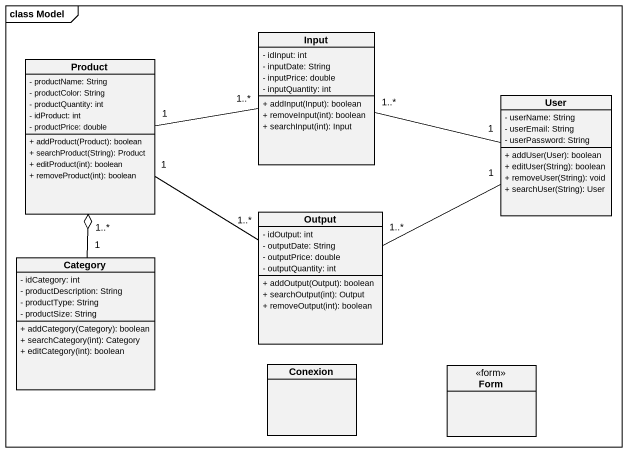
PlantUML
@startuml
mainframe class Model
hide circle
hide empty members
skinparam classAttributeIconSize 0
class Input {
  - idInput: int
  - inputDate: String
  - inputPrice: double
  - inputQuantity: int
  + addInput(Input): boolean
  + removeInput(int): boolean
  + searchInput(int): Input
}
class Product {
  - productName: String
  - productColor: String
  - productQuantity: int
  - idProduct: int
  - productPrice: double
  + addProduct(Product): boolean
  + searchProduct(String): Product
  + editProduct(int): boolean
  + removeProduct(int): boolean
}
class User {
  - userName: String
  - userEmail: String
  - userPassword: String
  + addUser(User): boolean
  + editUser(String): boolean
  + removeUser(String): void
  + searchUser(String): User
}
class Output {
  - idOutput: int
  - outputDate: String
  - outputPrice: double
  - outputQuantity: int
  + addOutput(Output): boolean
  + searchOutput(int): Output
  + removeOutput(int): boolean
}
class Category {
  - idCategory: int
  - productDescription: String
  - productType: String
  - productSize: String
  + addCategory(Category): boolean
  + searchCategory(int): Category
  + editCategory(int): boolean
}
class Conexion
class Form <<form>>
Input "1..*" -left- "1" Product
Input "1..*" -right- "1" User
Output "1..*" -up- "1" Product
Output "1..*" -right- "1" User
Category "1" -up-o "1..*" Product
@enduml
